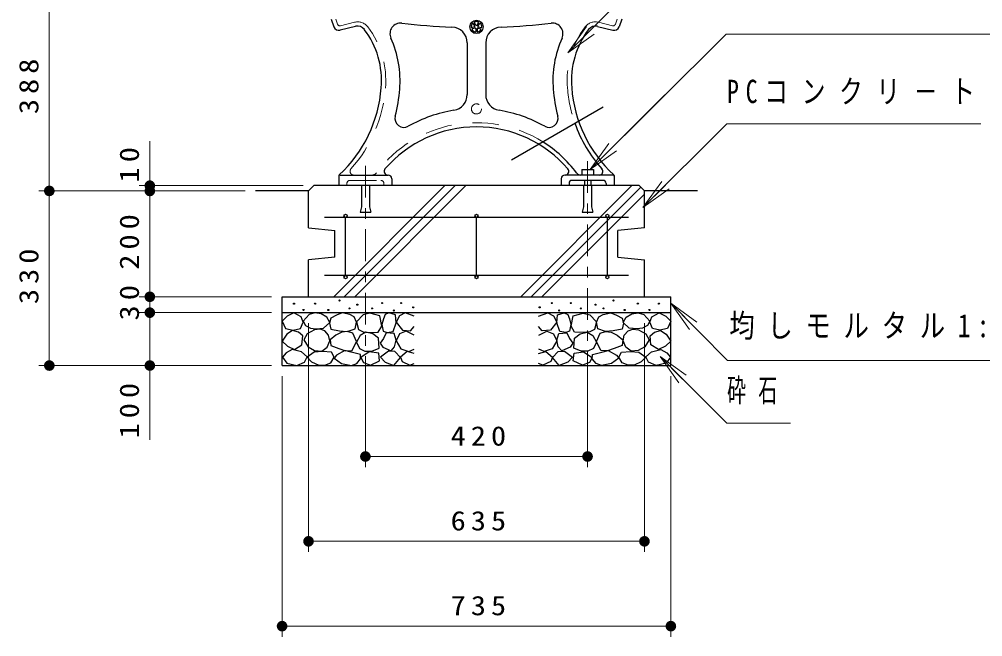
# Model space of a CAD drawing. Units: millimetres on the paper, scale 1:20. Extents: x -365 to 0, y -5 to 257.
# Drawn here: x -148.2 to -57.2, y 74.2 to 132.6 of the extents above; entities that cross this region are included whole.
import ezdxf

# ---------------------------------------------------------------- set-up
doc = ezdxf.new("R2010")
doc.units = ezdxf.units.MM
doc.linetypes.add('USER1', pattern=[4.5, 2.5, -2])
doc.linetypes.add('USER2', pattern=[6, 3, -1, 1, -1])
doc.layers.add('LY_1', color=7, linetype='Continuous', lineweight=25)
doc.styles.add('ＭＳ ゴシック', font='')
doc.styles.get('ＭＳ ゴシック').set_extended_font_data('MS Gothic')

# ---------------------------------------------------------------- blocks, each defined once
blk = doc.blocks.new('filled_dot')
at = {"color": 0, "linetype": 'Continuous', "lineweight": -2, "const_width": 1.25}
blk.add_lwpolyline([(-0.625, 0, 1), (0.625, 0, 1)], format="xyb", close=True, dxfattribs=at)

msp = doc.modelspace()

# ---------------------------------------------------------------- linework, layer by layer
at = {"layer": 'LY_1', "lineweight": 13}
for p, q in [((-145.406, 116.353), (-145.406, 135.75)), ((-96.387, 129.412), (-94.617, 131.886)), ((-96.387, 129.412), (-94.264, 131.532)), ((-93.911, 131.178), (-96.387, 129.412)), ((-135.906, 116.353), (-135.906, 121.067)), ((-94.29, 118.378), (-92.515, 120.848)), ((-94.29, 118.378), (-92.162, 120.493)), ((-91.81, 120.139), (-94.29, 118.378)), ((-121.406, 116.853), (-136.906, 116.853)), ((-118.522, 106.353), (-108.022, 116.853)), ((-117.532, 106.353), (-107.032, 116.853)), ((-116.542, 106.353), (-106.042, 116.853)), ((-100.844, 106.353), (-90.344, 116.853)), ((-99.854, 106.353), (-89.505, 116.702)), ((-89.293, 114.784), (-87.525, 117.259)), ((-89.293, 114.784), (-87.172, 116.905)), ((-126.906, 116.353), (-146.406, 116.353)), ((-145.406, 99.853), (-145.406, 116.353)), ((-135.906, 106.353), (-135.906, 116.353)), ((-98.864, 106.353), (-89.156, 116.061)), ((-86.818, 116.552), (-89.293, 114.784)), ((-124.406, 106.353), (-136.906, 106.353)), ((-135.906, 104.853), (-135.906, 106.353)), ((-84.905, 103.266), (-86.656, 105.753)), ((-86.656, 105.753), (-84.193, 103.969)), ((-86.656, 105.753), (-84.549, 103.618)), ((-124.406, 104.853), (-136.906, 104.853)), ((-135.906, 92.826), (-135.906, 104.853)), ((-120.906, 103.853), (-120.906, 82.244)), ((-89.156, 103.853), (-89.156, 82.244)), ((-85.915, 98.226), (-87.683, 100.701)), ((-87.683, 100.701), (-85.208, 98.933)), ((-87.683, 100.701), (-85.562, 98.58)), ((-124.406, 99.853), (-146.406, 99.853)), ((-123.406, 98.853), (-123.406, 74.23)), ((-115.531, 98.853), (-115.531, 90.258)), ((-94.531, 98.853), (-94.531, 90.258)), ((-86.656, 98.853), (-86.656, 74.23)), ((-94.531, 91.258), (-115.531, 91.258)), ((-89.156, 83.244), (-120.906, 83.244)), ((-86.656, 75.23), (-123.406, 75.23))]:
    msp.add_line(p, q, dxfattribs=at)
at = {"layer": 'LY_1', "color": 4}
for p, q in [((-118.754, 132.59), (-118.504, 131.865)), ((-91.308, 132.59), (-91.558, 131.865)), ((-116.464, 131.907), (-117.909, 131.543)), ((-93.599, 131.907), (-92.153, 131.543)), ((-105.906, 130.342), (-105.906, 125.459)), ((-104.156, 130.342), (-104.156, 125.459)), ((-118.031, 117.809), (-118.031, 116.853)), ((-117.931, 117.853), (-113.381, 117.853)), ((-113.031, 117.503), (-113.031, 116.853)), ((-97.031, 117.503), (-97.031, 116.853)), ((-92.131, 117.853), (-96.649, 117.853)), ((-92.031, 117.809), (-92.031, 116.853)), ((-120.906, 116.353), (-120.406, 116.853)), ((-89.656, 116.853), (-120.406, 116.853)), ((-115.906, 116.853), (-115.906, 114.853)), ((-115.156, 116.853), (-115.156, 114.853)), ((-96.281, 117.053), (-96.281, 116.853)), ((-93.081, 117.353), (-95.981, 117.353)), ((-94.906, 116.853), (-94.906, 114.853)), ((-94.156, 116.853), (-94.156, 114.853)), ((-92.781, 117.053), (-92.781, 116.853)), ((-89.656, 116.853), (-89.156, 116.353)), ((-120.906, 116.353), (-125.906, 116.353)), ((-120.906, 112.853), (-120.906, 116.353)), ((-84.156, 116.353), (-89.156, 116.353)), ((-89.156, 112.853), (-89.156, 116.353)), ((-115.906, 114.853), (-116.031, 114.353)), ((-115.156, 114.853), (-115.031, 114.353)), ((-94.906, 114.853), (-95.031, 114.353)), ((-94.156, 114.853), (-94.031, 114.353)), ((-90.656, 113.853), (-119.406, 113.853)), ((-117.406, 108.353), (-117.406, 113.853)), ((-116.031, 114.353), (-115.031, 114.353)), ((-105.031, 108.353), (-105.031, 113.853)), ((-95.031, 114.353), (-94.031, 114.353)), ((-92.656, 108.353), (-92.656, 113.853)), ((-120.906, 112.853), (-118.406, 112.603)), ((-118.406, 110.103), (-118.406, 112.603)), ((-89.156, 112.853), (-91.656, 112.603)), ((-91.656, 110.103), (-91.656, 112.603)), ((-118.406, 110.103), (-120.906, 109.853)), ((-120.906, 106.353), (-120.906, 109.853)), ((-91.656, 110.103), (-89.156, 109.853)), ((-89.156, 106.353), (-89.156, 109.853)), ((-90.656, 108.353), (-119.406, 108.353)), ((-123.406, 99.853), (-123.406, 106.353)), ((-123.406, 106.353), (-86.656, 106.353)), ((-86.656, 99.853), (-86.656, 106.353)), ((-123.406, 99.853), (-86.656, 99.853))]:
    msp.add_line(p, q, dxfattribs=at)
at = {"layer": 'LY_1', "linetype": 'USER1', "lineweight": 13}
for p, q in [((-118.325, 132.574), (-118.171, 132.126)), ((-116.561, 132.295), (-117.873, 131.965)), ((-93.501, 132.295), (-92.189, 131.965)), ((-91.737, 132.574), (-91.892, 132.126)), ((-117.281, 117.053), (-117.281, 116.853)), ((-116.981, 117.353), (-114.081, 117.353)), ((-113.781, 117.053), (-113.781, 116.853))]:
    msp.add_line(p, q, dxfattribs=at)
at = {"layer": 'LY_1'}
for p, q in [((-105.183, 131.956), (-105.328, 132.156)), ((-105.082, 132.029), (-105.227, 132.229)), ((-104.98, 132.029), (-104.835, 132.229)), ((-104.879, 131.955), (-104.734, 132.155)), ((-105.214, 131.859), (-105.449, 131.783)), ((-105.175, 131.74), (-105.411, 131.664)), ((-105.094, 131.681), (-105.094, 131.434)), ((-104.969, 131.681), (-104.969, 131.434)), ((-104.887, 131.74), (-104.652, 131.664)), ((-104.848, 131.859), (-104.613, 131.783)), ((-94.29, 118.378), (-87.219, 125.449)), ((-101.727, 119.277), (-93.044, 124.29)), ((-95.08, 118.378), (-93.983, 118.378)), ((-95.08, 118.378), (-95.08, 117.853)), ((-93.983, 118.378), (-93.983, 117.853)), ((-94.831, 117.353), (-94.831, 116.853)), ((-94.231, 117.353), (-94.231, 116.853)), ((-123.406, 104.853), (-86.656, 104.853))]:
    msp.add_line(p, q, dxfattribs=at)
at = {"layer": 'LY_1', "linetype": 'USER2', "lineweight": 13}
for p, q in [((-115.531, 118.731), (-115.531, 98.353)), ((-94.531, 119.181), (-94.531, 98.353))]:
    msp.add_line(p, q, dxfattribs=at)
at = {"layer": 'LY_1', "lineweight": 13}
for points in [[(-96.387, 129.412), (-81.389, 144.388), (-47.825, 144.388)], [(-94.29, 118.378), (-81.44, 131.155), (-42.081, 131.155)], [(-89.293, 114.784), (-81.382, 122.694), (-57.35, 122.694)], [(-86.656, 105.753), (-81.312, 100.336), (-39.134, 100.336)], [(-87.683, 100.701), (-81.383, 94.403), (-75.347, 94.403)]]:
    msp.add_lwpolyline(points, dxfattribs=at)
at = {"layer": 'LY_1'}
for points in [[(-122.284, 104.823), (-122.917, 104.522), (-123.393, 104.047), (-123.092, 103.35), (-122.363, 103.207), (-121.666, 103.366), (-121.412, 103.952), (-121.602, 104.459)], [(-120.312, 104.828), (-120.84, 104.693), (-121.421, 104.057), (-121.191, 103.638), (-120.734, 103.401), (-120.218, 103.328), (-119.475, 103.395), (-118.907, 103.936), (-119.191, 104.436), (-119.724, 104.746)], [(-117.722, 104.838), (-118.259, 104.614), (-118.804, 104.346), (-118.921, 103.845), (-118.787, 103.281), (-117.963, 103.12), (-117.238, 103.075), (-116.513, 103.334), (-116.361, 103.943), (-116.594, 104.453), (-116.997, 104.677)], [(-115.102, 104.812), (-115.732, 104.651), (-116.363, 103.983), (-116.177, 103.266), (-115.737, 103.05), (-115.176, 102.982), (-114.311, 103.007), (-113.977, 103.575), (-114.162, 104.54)], [(-113.829, 104.262), (-113.965, 103.739), (-113.838, 103.107), (-113.468, 102.981), (-112.918, 103.071), (-112.611, 103.883), (-112.692, 104.642), (-113.306, 104.849), (-113.658, 104.669)], [(-96.233, 104.262), (-96.098, 103.739), (-96.224, 103.107), (-96.594, 102.981), (-97.144, 103.071), (-97.451, 103.883), (-97.37, 104.642), (-96.756, 104.849), (-96.404, 104.669)], [(-94.961, 104.812), (-94.33, 104.651), (-93.7, 103.983), (-93.885, 103.266), (-94.325, 103.05), (-94.886, 102.982), (-95.752, 103.007), (-96.085, 103.575), (-95.9, 104.54)], [(-92.341, 104.838), (-91.804, 104.614), (-91.258, 104.346), (-91.141, 103.845), (-91.276, 103.281), (-92.099, 103.12), (-92.824, 103.075), (-93.549, 103.334), (-93.701, 103.943), (-93.468, 104.453), (-93.066, 104.677)], [(-89.75, 104.828), (-89.223, 104.693), (-88.642, 104.057), (-88.871, 103.638), (-89.329, 103.401), (-89.844, 103.328), (-90.588, 103.395), (-91.155, 103.936), (-90.871, 104.436), (-90.338, 104.746)], [(-87.779, 104.823), (-87.145, 104.522), (-86.67, 104.047), (-86.971, 103.35), (-87.699, 103.207), (-88.396, 103.366), (-88.65, 103.952), (-88.46, 104.459)], [(-122.41, 103.176), (-122.949, 102.827), (-123.393, 102.146), (-122.886, 101.686), (-122.22, 101.37), (-121.523, 101.813), (-121.444, 102.653), (-121.852, 103.015)], [(-120.948, 101.611), (-120.326, 101.266), (-119.65, 101.219), (-119.137, 101.581), (-118.893, 102.179), (-119.005, 102.716), (-119.353, 103.125), (-119.819, 103.289), (-120.353, 103.233), (-121.043, 102.864), (-121.34, 102.287)], [(-117.772, 103.007), (-118.326, 102.71), (-118.853, 102.291), (-118.799, 101.737), (-118.056, 101.467), (-117.42, 101.25), (-116.772, 101.277), (-116.366, 102.142), (-116.718, 102.899), (-117.221, 103.064)], [(-115.488, 103), (-116.032, 102.691), (-116.366, 102.072), (-116.094, 101.454), (-115.569, 101.206), (-114.932, 101.207), (-114.239, 101.504), (-114.301, 102.431), (-114.824, 102.853)], [(-113.576, 102.93), (-113.811, 102.411), (-114.133, 101.954), (-113.873, 101.583), (-113.094, 101.249), (-112.767, 101.61), (-112.637, 102.238), (-112.822, 102.893)], [(-96.486, 102.93), (-96.251, 102.411), (-95.929, 101.954), (-96.189, 101.583), (-96.968, 101.249), (-97.295, 101.61), (-97.425, 102.238), (-97.24, 102.893)], [(-94.574, 103), (-94.03, 102.691), (-93.697, 102.072), (-93.969, 101.454), (-94.494, 101.206), (-95.131, 101.207), (-95.823, 101.504), (-95.761, 102.431), (-95.238, 102.853)], [(-92.291, 103.007), (-91.736, 102.71), (-91.209, 102.291), (-91.263, 101.737), (-92.007, 101.467), (-92.642, 101.25), (-93.291, 101.277), (-93.696, 102.142), (-93.345, 102.899), (-92.841, 103.064)], [(-89.115, 101.611), (-89.736, 101.266), (-90.412, 101.219), (-90.925, 101.581), (-91.169, 102.179), (-91.057, 102.716), (-90.709, 103.125), (-90.243, 103.289), (-89.709, 103.233), (-89.019, 102.864), (-88.723, 102.287)], [(-87.652, 103.176), (-87.113, 102.827), (-86.67, 102.146), (-87.177, 101.686), (-87.842, 101.37), (-88.539, 101.813), (-88.618, 102.653), (-88.21, 103.015)], [(-122.451, 101.379), (-123.02, 101.06), (-123.358, 100.637), (-122.955, 100.071), (-122.012, 99.868), (-121.296, 100.187), (-121.023, 100.692), (-121.562, 101.148)], [(-119.596, 101.172), (-120.38, 101.131), (-121.042, 100.658), (-120.61, 100.199), (-119.921, 99.888), (-119.355, 99.88), (-118.812, 100.104), (-118.474, 100.631), (-118.731, 101.118)], [(-117.481, 101.263), (-118.251, 100.844), (-118.494, 100.547), (-117.805, 100.061), (-116.859, 99.871), (-116.329, 100.055), (-115.981, 100.48), (-116.008, 100.898), (-116.873, 101.128)], [(-115.159, 101.155), (-115.962, 100.599), (-115.704, 100.155), (-115.06, 99.882), (-114.182, 100.29), (-114.269, 101.032)], [(-113.342, 101.219), (-114.108, 100.651), (-113.663, 100.181), (-112.847, 99.872), (-112.217, 100.626), (-112.761, 101.195)], [(-96.721, 101.219), (-95.954, 100.651), (-96.399, 100.181), (-97.215, 99.872), (-97.846, 100.626), (-97.302, 101.195)], [(-94.903, 101.155), (-94.1, 100.599), (-94.358, 100.155), (-95.002, 99.882), (-95.88, 100.29), (-95.794, 101.032)], [(-92.581, 101.263), (-91.811, 100.844), (-91.568, 100.547), (-92.257, 100.061), (-93.203, 99.871), (-93.733, 100.055), (-94.081, 100.48), (-94.054, 100.898), (-93.19, 101.128)], [(-90.466, 101.172), (-89.682, 101.131), (-89.02, 100.658), (-89.452, 100.199), (-90.142, 99.888), (-90.707, 99.88), (-91.25, 100.104), (-91.588, 100.631), (-91.331, 101.118)], [(-87.611, 101.379), (-87.042, 101.06), (-86.704, 100.637), (-87.108, 100.071), (-88.05, 99.868), (-88.766, 100.187), (-89.039, 100.692), (-88.5, 101.148)]]:
    msp.add_lwpolyline(points, close=True, dxfattribs=at)
for points in [[(-110.906, 104.518), (-111.762, 104.835), (-112.3, 104.566), (-112.617, 103.964), (-112.031, 103.203), (-111.255, 103.14), (-110.906, 103.536)], [(-99.156, 104.518), (-98.301, 104.835), (-97.762, 104.566), (-97.445, 103.964), (-98.031, 103.203), (-98.808, 103.14), (-99.156, 103.536)], [(-110.922, 102.712), (-111.682, 103.108), (-112.316, 102.855), (-112.617, 102.205), (-112.174, 101.429), (-111.413, 101.191), (-110.922, 101.397)], [(-99.14, 102.712), (-98.38, 103.108), (-97.746, 102.855), (-97.445, 102.205), (-97.889, 101.429), (-98.649, 101.191), (-99.14, 101.397)], [(-110.906, 100.985), (-111.572, 101.191), (-112.221, 100.637), (-112.047, 100.241), (-111.318, 99.876), (-110.906, 100.035)], [(-99.156, 100.985), (-98.491, 101.191), (-97.841, 100.637), (-98.015, 100.241), (-98.744, 99.876), (-99.156, 100.035)]]:
    msp.add_lwpolyline(points, dxfattribs=at)
for centre, radius in [((-105.031, 131.853), 0.625), ((-122.277, 105.703), 0.05), ((-120.283, 105.703), 0.05), ((-117.988, 106.003), 0.05), ((-116.293, 105.604), 0.05), ((-113.949, 105.753), 0.05), ((-112.153, 105.753), 0.05), ((-97.909, 105.753), 0.05), ((-96.114, 105.753), 0.05), ((-93.77, 105.604), 0.05), ((-92.074, 106.003), 0.05), ((-89.78, 105.703), 0.05), ((-87.785, 105.703), 0.05), ((-121.38, 105.105), 0.05), ((-119.036, 105.105), 0.05), ((-117.041, 105.255), 0.05), ((-114.896, 105.255), 0.05), ((-112.852, 105.055), 0.05), ((-111.006, 105.354), 0.05), ((-99.056, 105.354), 0.05), ((-97.211, 105.055), 0.05), ((-95.166, 105.255), 0.05), ((-93.021, 105.255), 0.05), ((-91.027, 105.105), 0.05), ((-88.683, 105.105), 0.05)]:
    msp.add_circle(centre, radius, dxfattribs=at)
at = {"layer": 'LY_1', "linetype": 'USER1', "lineweight": 13}
msp.add_circle((-105.031, 124.103), 0.477, dxfattribs=at)
at = {"layer": 'LY_1', "color": 4}
for centre in [(-117.406, 114.003), (-105.031, 114.003), (-92.656, 114.003), (-117.406, 108.203), (-105.031, 108.203), (-92.656, 108.203)]:
    msp.add_circle(centre, 0.15, dxfattribs=at)
at = {"layer": 'LY_1', "linetype": 'USER1', "lineweight": 13}
for centre, radius, start, end in [((-117.934, 132.207), 0.25, 199.02547, 284.13803), ((-116.268, 131.132), 1.2, 37.20772, 104.13832), ((-93.794, 131.132), 1.2, 75.862, 142.79215), ((-92.128, 132.207), 0.25, 255.86196, 340.97451), ((-122.003, 126.778), 8.4, 355.16311, 37.20781), ((-88.06, 126.778), 8.4, 142.79213, 184.83686), ((-126.495, 127.052), 12.9, 318.10199, 355.64848), ((-83.567, 127.052), 12.9, 184.35149, 199.51763), ((-105.031, 111.003), 11.8, 57.85458, 143.30461), ((-116.633, 118.203), 0.35, 138.102, 270), ((-114.894, 118.353), 0.5, 270.00002, 323.30457), ((-116.981, 117.053), 0.3, 89.99998, 179.99996), ((-114.081, 117.053), 0.3, 0, 89.99998)]:
    msp.add_arc(centre, radius, start, end, dxfattribs=at)
at = {"layer": 'LY_1', "color": 4}
for centre, radius, start, end in [((-112.209, 131.209), 1, 83.43214, 204.34526), ((-105.031, 193.547), 61.75, 263.43203, 267.84805), ((-105.031, 193.547), 61.75, 272.15193, 276.56795), ((-97.854, 131.209), 1, 335.65456, 96.56788), ((-118.031, 132.028), 0.5, 199.02564, 284.13807), ((-116.268, 131.132), 0.8, 37.2078, 104.13807), ((-122.003, 126.778), 8, 355.16311, 37.20783), ((-107.406, 130.342), 1.5, 0, 87.84811), ((-102.656, 130.342), 1.5, 92.15191, 179.99996), ((-88.06, 126.778), 8, 142.79213, 184.83686), ((-93.794, 131.132), 0.8, 75.8619, 142.79215), ((-92.031, 132.028), 0.5, 255.86191, 340.97434), ((-122.003, 126.778), 9.75, 355.16311, 24.3454), ((-88.06, 126.778), 9.75, 155.65463, 184.83686), ((-126.495, 127.052), 12.5, 312.81863, 355.64848), ((-126.495, 127.052), 14.25, 345.24669, 355.64848), ((-83.567, 127.052), 14.25, 184.35149, 194.75329), ((-83.567, 127.052), 12.5, 184.35149, 227.18136), ((-107.406, 125.459), 1.5, 279.32974, 0), ((-102.656, 125.459), 1.5, 179.99998, 260.67016), ((-105.031, 111.003), 13.15, 99.32976, 119.34903), ((-105.031, 111.003), 13.15, 60.651, 80.67027), ((-111.893, 123.206), 0.85, 165.24673, 299.349), ((-98.169, 123.206), 0.85, 240.65105, 14.7532), ((-105.031, 111.003), 11.4, 40.66111, 139.33891), ((-83.567, 127.052), 12.9, 199.51763, 221.89797), ((-105.031, 111.003), 11.8, 36.69541, 57.85458), ((-113.413, 118.203), 0.35, 139.33888, 270), ((-96.649, 118.203), 0.35, 269.99996, 40.66109), ((-93.43, 118.203), 0.35, 269.99996, 41.89797), ((-117.931, 117.809), 0.1, 132.81853, 179.99996), ((-117.931, 117.753), 0.1, 89.99998, 179.99996), ((-113.381, 117.503), 0.35, 0, 89.99998), ((-96.681, 117.503), 0.35, 89.99998, 179.99996), ((-95.169, 118.353), 0.5, 216.69539, 269.99997), ((-92.131, 117.753), 0.1, 0, 89.99998), ((-92.131, 117.809), 0.1, 0, 47.18117), ((-95.981, 117.053), 0.3, 89.99998, 179.99996), ((-93.081, 117.053), 0.3, 0, 89.99998)]:
    msp.add_arc(centre, radius, start, end, dxfattribs=at)
at = {"layer": 'LY_1'}
for centre, radius, start, end in [((-105.031, 131.853), 0.5, 142.6017, 181.39829), ((-105.379, 132.119), 0.0625, 35.99997, 142.6029), ((-105.176, 132.266), 0.0625, 109.39896, 216.00208), ((-105.031, 131.853), 0.5, 70.60171, 109.39831), ((-104.886, 132.266), 0.0625, 323.99997, 70.6029), ((-104.684, 132.119), 0.0625, 37.39897, 144.00208), ((-105.031, 131.853), 0.5, 358.60172, 37.39831), ((-105.468, 131.842), 0.0625, 181.39897, 288.0021), ((-105.391, 131.605), 0.0625, 107.99996, 214.6029), ((-105.031, 131.853), 0.5, 214.60172, 253.39831), ((-105.233, 131.919), 0.0625, 288.00166, 35.99998), ((-105.156, 131.681), 0.0625, 0.00165, 107.99998), ((-105.156, 131.434), 0.0625, 253.39896, 0.0021), ((-105.031, 132.066), 0.0625, 216.00166, 323.99998), ((-104.906, 131.434), 0.0625, 179.99998, 286.60291), ((-104.906, 131.681), 0.0625, 72.00166, 179.99996), ((-104.829, 131.919), 0.0625, 144.00166, 251.99997), ((-105.031, 131.853), 0.5, 286.60172, 325.39832), ((-104.671, 131.605), 0.0625, 325.39898, 72.00209), ((-104.594, 131.842), 0.0625, 251.99998, 358.60291)]:
    msp.add_arc(centre, radius, start, end, dxfattribs=at)

# ---------------------------------------------------------------- block references
at = {"layer": 'LY_1', "lineweight": 13, "xscale": 0.4, "yscale": 0.4}
for p, rotation in [((-145.406, 116.353), 270), ((-135.906, 116.853), 270), ((-135.906, 116.353), 270), ((-135.906, 106.353), 270), ((-135.906, 104.853), 270), ((-145.406, 99.853), 90), ((-135.906, 99.853), 90), ((-94.531, 91.258), 180), ((-89.156, 83.244), 180), ((-86.656, 75.23), 180)]:
    msp.add_blockref('filled_dot', p, dxfattribs=dict(at, rotation=rotation))
for p in [(-115.531, 91.258), (-120.906, 83.244), (-123.406, 75.23)]:
    msp.add_blockref('filled_dot', p, dxfattribs=at)

# ---------------------------------------------------------------- texts
at = {"layer": 'LY_1', "char_height": 1.833, "attachment_point": 8, "rotation": 90, "style": 'ＭＳ ゴシック'}
for s, insert in [('\\T1.33;\\W1.15;388', (-146.406, 126.468)), ('\\T1.34;\\W1.15;10', (-136.906, 119.067)), ('\\T1.33;\\W1.15;200', (-136.906, 111.77)), ('\\T1.33;\\W1.15;330', (-146.406, 108.518)), ('\\T1.34;\\W1.15;30', (-136.906, 106.031)), ('\\T1.33;\\W1.15;100', (-136.906, 95.826))]:
    msp.add_mtext(s, dxfattribs=dict(at, insert=insert))
at = {"layer": 'LY_1', "style": 'ＭＳ ゴシック'}
for s, insert, char_height, attachment_point in [('\\T1.57;\\W0.75;PCコンクリ－ト', (-81.35, 125.694), 2.199, 4), ('\\T1.5;\\W0.8;均しモルタル1:3(空練り)', (-81.134, 103.336), 2.199, 4), ('\\T1.64;\\W0.6;砕石', (-81.347, 97.403), 2.199, 4), ('\\T1.33;\\W1.15;420', (-104.616, 92.258), 1.833, 8), ('\\T1.33;\\W1.15;635', (-104.614, 84.244), 1.833, 8), ('\\T1.33;\\W1.15;735', (-104.614, 76.23), 1.833, 8)]:
    msp.add_mtext(s, dxfattribs=dict(at, insert=insert, char_height=char_height, attachment_point=attachment_point))

doc.saveas('drawing.dxf')
